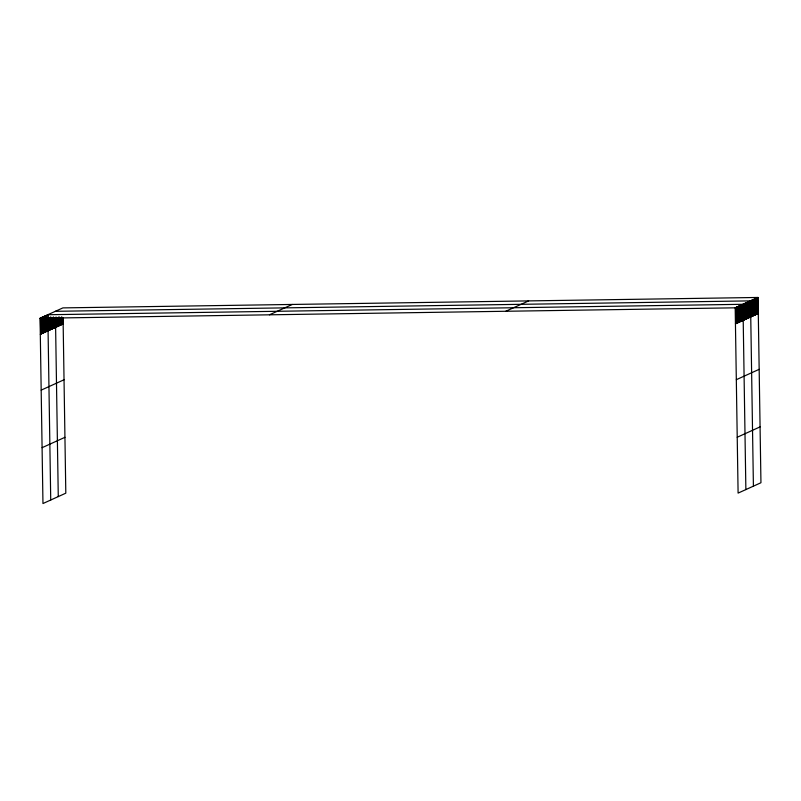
<?xml version="1.0" encoding="UTF-8"?>
<svg xmlns="http://www.w3.org/2000/svg" width="801" height="801" viewBox="0 0 801 801"><rect width="100%" height="100%" fill="white"/><g stroke="black" fill="none" stroke-linecap="round" stroke-linejoin="round"><path stroke-width="1.2" d="M63.059 317.747L65.812 493.176L42.964 503.539L40.05 318.257L62.899 307.894L758.036 297.461L760.95 482.743L738.101 493.106L735.188 307.824L758.036 297.461M40.3 334.267L63.149 323.904M41.181 390.127L64.03 379.764M269.446 314.813L292.295 304.45M42.083 447.679L64.931 437.316M505.791 311.259L528.64 300.906M735.438 323.834L758.287 313.471M736.319 379.694L759.168 369.331M737.22 437.246L760.069 426.883M55.359 311.309L750.497 300.876L753.411 486.167M47.82 314.733L742.958 304.3L745.871 489.581M40.05 318.257L735.188 307.824M757.666 297.632L757.916 313.642M757.285 297.802L757.536 313.812M756.905 297.972L757.155 313.992M756.534 298.142L756.785 314.162M756.154 298.312L756.404 314.332M755.774 298.483L756.024 314.503M755.403 298.663L755.653 314.673M755.023 298.833L755.273 314.843M754.642 299.003L754.902 315.013M754.272 299.173L754.522 315.183M753.891 299.344L754.142 315.354M753.511 299.514L753.771 315.524M753.14 299.684L753.391 315.694M752.76 299.854L753.01 315.864M752.379 300.025L752.64 316.035M752.009 300.195L752.259 316.205M751.628 300.365L751.879 316.385M751.258 300.535L751.508 316.555M750.877 300.705L751.128 316.725M750.126 301.046L750.377 317.066M749.746 301.226L749.996 317.236M749.366 301.396L749.616 317.406M748.995 301.566L749.245 317.576M748.615 301.737L748.865 317.747M748.234 301.907L748.484 317.917M747.864 302.077L748.114 318.087M747.483 302.247L747.733 318.257M747.103 302.418L747.353 318.428M746.732 302.588L746.983 318.598M746.352 302.758L746.602 318.778M745.971 302.928L746.222 318.948M745.601 303.098L745.851 319.118M745.22 303.269L745.471 319.289M744.84 303.439L745.1 319.459M744.469 303.619L744.72 319.629M744.089 303.789L744.339 319.799M743.708 303.959L743.969 319.969M743.338 304.13L743.588 320.14M742.567 304.47L742.817 320.49M742.187 304.65L742.437 320.66M741.796 304.831L742.046 320.841M741.406 305.001L741.656 321.011M741.015 305.181L741.265 321.191M740.625 305.351L740.875 321.371M740.244 305.531L740.494 321.541M739.854 305.712L740.104 321.722M739.463 305.882L739.713 321.892M739.073 306.062L739.323 322.072M738.682 306.232L738.933 322.252M738.302 306.413L738.552 322.423M737.911 306.583L738.162 322.603M737.521 306.763L737.771 322.773M737.13 306.943L737.381 322.953M736.74 307.113L736.99 323.133M736.359 307.294L736.61 323.304M735.969 307.464L736.219 323.484M735.578 307.644L735.829 323.654M62.678 317.917L62.778 324.075M62.298 318.087L62.398 324.245M61.907 317.026L62.017 324.425M61.527 317.196L61.647 324.595M61.146 317.376L61.266 324.765M60.776 317.546L60.886 324.936M60.395 317.717L60.516 325.106M60.015 317.887L60.135 325.276M59.644 318.057L59.755 325.446M59.244 316.996L59.384 325.617M58.863 317.166L59.004 325.787M58.493 317.336L58.623 325.957M58.113 317.506L58.253 326.127M57.742 317.677L57.872 326.297M57.362 317.847L57.492 326.468M56.981 318.017L57.121 326.638M56.611 318.187L56.741 326.808M56.21 317.126L56.36 326.988M55.83 317.296L55.99 327.158M55.459 317.476L58.273 496.6M55.079 317.647L55.229 327.499M54.698 317.817L54.858 327.669M54.328 317.987L54.478 327.839M53.947 318.157L54.108 328.01M53.547 317.096L53.727 328.18M53.176 317.266L53.347 328.35M52.796 317.436L52.976 328.52M52.425 317.607L52.596 328.69M52.045 317.777L52.215 328.861M51.664 317.947L51.845 329.031M51.294 318.117L51.464 329.201M50.894 317.056L51.084 329.381M50.513 317.226L50.713 329.551M50.143 317.396L50.333 329.722M49.762 317.576L49.952 329.892M49.382 317.747L49.582 330.062M49.011 317.917L49.201 330.232M48.631 318.087L48.821 330.402M48.2 314.563L48.45 330.573M47.86 317.196L50.733 500.014M47.469 317.366L47.68 330.923M47.079 317.546L47.289 331.093M46.658 315.264L46.909 331.274M46.308 317.897L46.518 331.444M45.917 318.077L46.128 331.624M45.507 317.016L45.737 331.804M45.096 315.964L45.347 331.974M44.716 316.135L44.966 332.155M44.345 317.546L44.576 332.325M43.955 317.727L44.185 332.505M43.544 316.665L43.795 332.685M43.154 316.846L43.404 332.856M42.773 317.016L43.024 333.036M42.383 317.196L42.633 333.206M41.992 317.376L42.243 333.386M41.602 317.546L41.852 333.566M41.211 317.727L41.472 333.737M40.831 317.897L41.081 333.917M40.44 318.077L40.691 334.087"/></g></svg>
